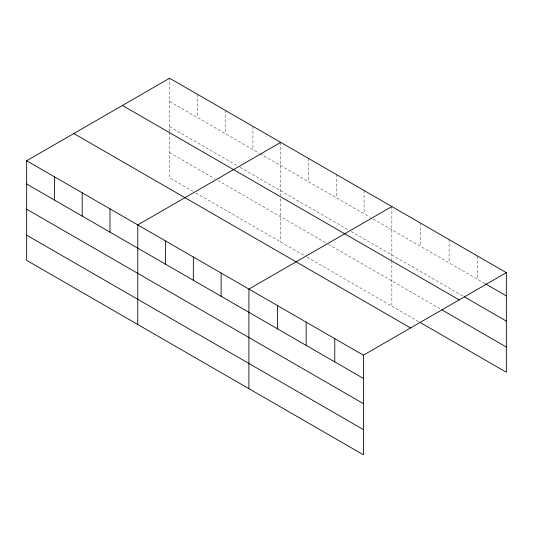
<?xml version="1.0" encoding="UTF-8"?>
<svg xmlns="http://www.w3.org/2000/svg" width="533" height="533" viewBox="0 0 533 533"><rect width="100%" height="100%" fill="white"/><g stroke="black" fill="none" stroke-linecap="round" stroke-linejoin="round"><path stroke-width="0.4" stroke-dasharray="2.67 2" d="M169.601 131.538L169.601 78.224M169.601 101.477L259.358 153.297M260.071 153.711L370.482 217.457M373.333 219.103L484.883 283.503M169.601 126.674L237.272 165.743M240.123 167.389L348.402 229.903M351.247 231.549L463.417 296.308M169.601 152.631L215.192 178.948M218.037 180.594L327.742 243.934M328.455 244.341L440.518 309.04M193.106 191.394L169.601 177.822L169.601 132.351M195.957 193.039L304.236 255.554M307.081 257.199L420.477 322.665M477.728 256.12L477.728 279.372M449.099 239.597L449.099 262.849M420.477 223.074L420.477 246.326M391.855 206.544L391.855 259.857M391.855 260.67L391.855 306.142M364.072 190.508L364.072 213.76M336.29 174.464L336.29 197.716M308.507 158.428L308.507 181.68M280.724 142.384L280.724 195.698M280.724 198.942L280.724 241.982M252.942 126.348L252.942 149.6M225.159 110.304L225.159 133.556M197.377 94.268L197.377 117.52"/><path stroke-width="0.8" d="M420.477 322.665L506.35 372.241L506.35 272.649L169.601 78.224L26.65 160.759L26.65 260.351L363.399 454.776L363.399 355.178L26.65 160.759M280.724 142.384L137.781 224.913L137.781 324.51M391.855 206.544L248.904 289.073L248.904 388.67M363.399 355.178L506.35 272.649M485.596 283.916L506.35 295.902M464.13 296.721L506.35 321.093M122.423 105.461L459.18 299.886M441.944 309.866L506.35 347.05M73.82 133.523L410.577 327.942M26.65 184.012L363.399 378.43M26.65 209.203L363.399 403.621M26.65 235.16L363.399 429.578M334.777 338.655L334.777 361.907M306.155 322.125L306.155 345.377M277.533 305.602L277.533 328.854M221.122 273.036L221.122 296.288M193.339 256.993L193.339 280.245M165.563 240.956L165.563 264.208M109.998 208.876L109.998 232.128M82.215 192.833L82.215 216.085M54.433 176.796L54.433 200.048"/></g></svg>
